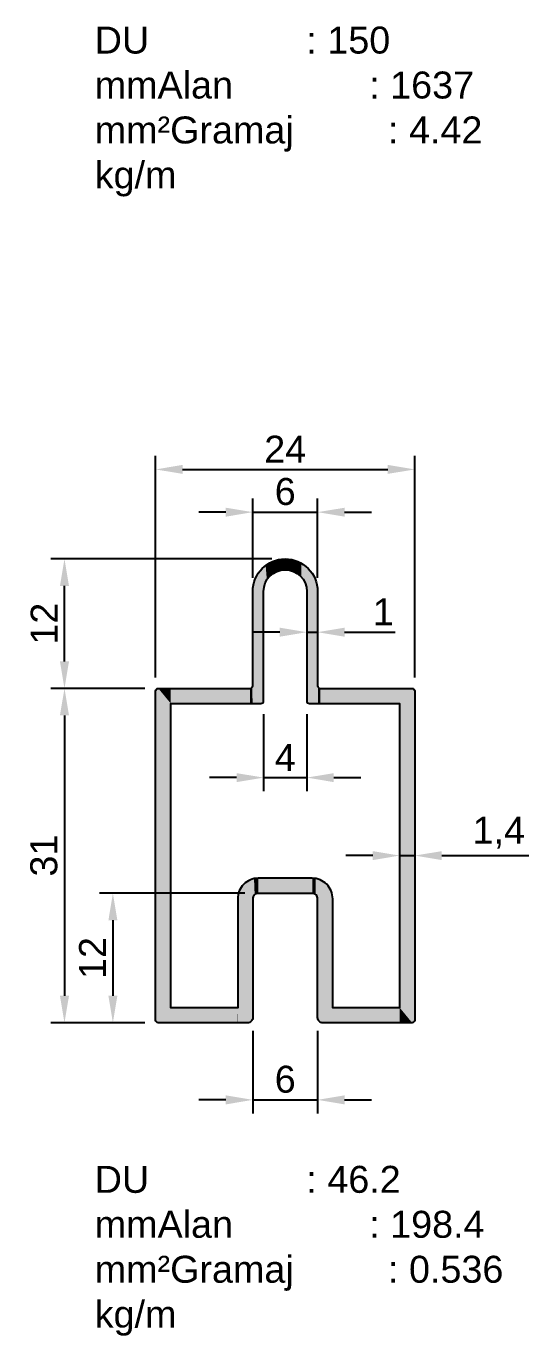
# Model space of a CAD drawing. Extents: x 73 to 823, y -58 to 227.
# Drawn here: x 73.3 to 119.8, y -50 to 71.4 of the extents above; entities that cross this region are included whole.
import ezdxf

# ---------------------------------------------------------------- set-up
doc = ezdxf.new("R2010")
doc.units = 0
doc.layers.get('0').update_dxf_attribs({"linetype": 'CONTINUOUS'})
doc.layers.get('DEFPOINTS').update_dxf_attribs({"linetype": 'CONTINUOUS'})
doc.styles.get("Standard").update_dxf_attribs({"font": 'arial.ttf'})
doc.dimstyles.new('ISO-25', dxfattribs={"dimtxt": 2.5, "dimasz": 2.5, "dimexe": 1.25, "dimexo": 1.25, "dimtad": 1, "dimtxsty": 'STANDARD', "dimcen": 2.5, "dimazin": 3, "dimtfac": 1, "dimtmove": 0, "dimatfit": 3})

# ---------------------------------------------------------------- blocks, each defined once
blk = doc.blocks.new('*U42')
at = {"linetype": 'CONTINUOUS'}
for points in [[(96.37, 20.81), (96.05, 21.75), (96.37, 21.87)], [(96.44, 20.83), (96.37, 21.87), (96.44, 21.9)], [(96.37, 20.81), (96.37, 21.87), (96.44, 20.83)], [(96.71, 20.94), (96.44, 21.9), (96.71, 21.95)], [(96.44, 20.83), (96.44, 21.9), (96.71, 20.94)], [(96.98, 20.99), (96.71, 21.95), (96.98, 22)], [(96.71, 20.94), (96.71, 21.95), (96.98, 20.99)], [(96.98, 20.99), (96.98, 22), (97.07, 21.01)], [(97.07, 21.01), (96.98, 22), (97.07, 22)], [(97.07, 21.01), (97.07, 22), (97.44, 21.01)], [(97.44, 21.01), (97.07, 22), (97.44, 22)], [(97.44, 21.01), (97.44, 22), (97.53, 20.99)], [(97.53, 20.99), (97.44, 22), (97.53, 22)], [(97.53, 20.99), (97.53, 22), (97.8, 20.94)], [(97.8, 20.94), (97.53, 22), (97.8, 21.95)], [(97.8, 20.94), (97.8, 21.95), (98.08, 20.83)], [(98.08, 20.83), (97.8, 21.95), (98.08, 21.9)], [(98.08, 20.83), (98.08, 21.9), (98.15, 20.81)], [(98.15, 20.81), (98.08, 21.9), (98.15, 21.87)], [(98.15, 20.81), (98.15, 21.87), (98.46, 20.61)], [(98.46, 20.61), (98.15, 21.87), (98.46, 21.75)], [(95.01, 8.62), (94.71, 20.6), (95.01, 20.99)], [(95.04, 8.62), (95.01, 20.99), (95.04, 21.04)], [(95.01, 8.62), (95.01, 20.99), (95.04, 8.62)], [(95.06, 8.62), (95.04, 21.04), (95.06, 21.05)], [(95.04, 8.62), (95.04, 21.04), (95.06, 8.62)], [(95.1, 8.64), (95.06, 21.05), (95.1, 21.1)], [(95.06, 8.62), (95.06, 21.05), (95.1, 8.64)], [(95.15, 8.66), (95.1, 21.1), (95.15, 21.13)], [(95.1, 8.64), (95.1, 21.1), (95.15, 8.66)], [(95.18, 8.69), (95.15, 21.13), (95.18, 21.17)], [(95.15, 8.66), (95.15, 21.13), (95.18, 8.69)], [(95.21, 8.73), (95.18, 21.17), (95.21, 21.2)], [(95.18, 8.69), (95.18, 21.17), (95.21, 8.73)], [(95.24, 8.77), (95.21, 21.2), (95.24, 21.22)], [(95.21, 8.73), (95.21, 21.2), (95.24, 8.77)], [(95.25, 8.82), (95.24, 21.22), (95.25, 21.23)], [(95.24, 8.77), (95.24, 21.22), (95.25, 8.82)], [(95.26, 19.02), (95.25, 21.23), (95.26, 21.24)], [(95.25, 8.82), (95.25, 21.23), (95.26, 8.87)], [(95.26, 8.87), (95.25, 21.23), (95.26, 19.02)], [(95.29, 19.38), (95.26, 21.24), (95.29, 21.27)], [(95.26, 19.02), (95.26, 21.24), (95.29, 19.38)], [(95.39, 19.74), (95.29, 21.27), (95.39, 21.36)], [(95.29, 19.38), (95.29, 21.27), (95.39, 19.74)], [(95.45, 19.85), (95.39, 21.36), (95.45, 21.41)], [(95.39, 19.74), (95.39, 21.36), (95.45, 19.85)], [(95.56, 20.07), (95.45, 21.41), (95.56, 21.48)], [(95.45, 19.85), (95.45, 21.41), (95.56, 20.07)], [(95.78, 20.36), (95.56, 21.48), (95.78, 21.62)], [(95.56, 20.07), (95.56, 21.48), (95.78, 20.36)], [(95.92, 20.49), (95.78, 21.62), (95.92, 21.7)], [(95.78, 20.36), (95.78, 21.62), (95.92, 20.49)], [(96.05, 20.61), (95.92, 21.7), (96.05, 21.75)], [(95.92, 20.49), (95.92, 21.7), (96.05, 20.61)], [(96.05, 20.61), (96.05, 21.75), (96.37, 20.81)], [(98.46, 20.61), (98.46, 21.75), (98.59, 20.49)], [(98.59, 20.49), (98.46, 21.75), (98.59, 21.7)], [(98.59, 20.49), (98.59, 21.7), (98.74, 20.36)], [(98.74, 20.36), (98.59, 21.7), (98.74, 21.62)], [(98.74, 20.36), (98.74, 21.62), (98.96, 20.07)], [(98.96, 20.07), (98.74, 21.62), (98.96, 21.48)], [(98.96, 20.07), (98.96, 21.48), (99.06, 19.85)], [(99.06, 19.85), (98.96, 21.48), (99.06, 21.41)], [(99.06, 19.85), (99.06, 21.41), (99.12, 19.74)], [(99.12, 19.74), (99.06, 21.41), (99.12, 21.36)], [(99.12, 19.74), (99.12, 21.36), (99.22, 19.38)], [(99.22, 19.38), (99.12, 21.36), (99.22, 21.27)], [(99.22, 19.38), (99.22, 21.27), (99.26, 19.02)], [(99.26, 19.02), (99.22, 21.27), (99.26, 21.24)], [(99.26, 19.02), (99.26, 21.24), (99.26, 8.82)], [(99.26, 8.82), (99.26, 21.24), (99.26, 21.23)], [(99.26, 8.82), (99.26, 21.23), (99.27, 8.78)], [(99.27, 8.78), (99.26, 21.23), (99.27, 21.22)], [(99.27, 8.78), (99.27, 21.22), (99.29, 8.74)], [(99.29, 8.74), (99.27, 21.22), (99.29, 21.21)], [(99.29, 8.74), (99.29, 21.21), (99.32, 8.71)], [(99.32, 8.71), (99.29, 21.21), (99.32, 21.18)], [(99.32, 8.71), (99.32, 21.18), (99.35, 8.68)], [(99.35, 8.68), (99.32, 21.18), (99.35, 21.15)], [(99.35, 8.68), (99.35, 21.15), (99.38, 8.65)], [(99.38, 8.65), (99.35, 21.15), (99.38, 21.12)], [(99.38, 8.65), (99.38, 21.12), (99.42, 8.63)], [(99.42, 8.63), (99.38, 21.12), (99.42, 21.09)], [(99.42, 8.63), (99.42, 21.09), (99.46, 8.62)], [(99.46, 8.62), (99.42, 21.09), (99.46, 21.05)], [(99.46, 8.62), (99.46, 21.05), (99.47, 8.62)], [(99.47, 8.62), (99.46, 21.05), (99.47, 21.04)], [(99.47, 8.62), (99.47, 21.04), (99.51, 8.62)], [(99.51, 8.62), (99.47, 21.04), (99.51, 20.99)], [(99.51, 8.62), (99.51, 20.99), (99.81, 8.62)], [(99.81, 8.62), (99.51, 20.99), (99.81, 20.6)], [(94.31, 8.62), (94.26, 19.02), (94.31, 19.57)], [(94.46, 8.62), (94.31, 19.57), (94.46, 20.1)], [(94.31, 8.62), (94.31, 19.57), (94.46, 8.62)], [(94.71, 8.62), (94.46, 20.1), (94.71, 20.6)], [(94.46, 8.62), (94.46, 20.1), (94.71, 8.62)], [(94.71, 8.62), (94.71, 20.6), (95.01, 8.62)], [(99.81, 8.62), (99.81, 20.6), (100.05, 8.62)], [(100.05, 8.62), (99.81, 20.6), (100.05, 20.1)], [(100.05, 8.62), (100.05, 20.1), (100.21, 8.62)], [(100.21, 8.62), (100.05, 20.1), (100.21, 19.57)], [(100.21, 8.62), (100.21, 19.57), (100.26, 8.62)], [(100.26, 10.27), (100.21, 19.57), (100.26, 19.02)], [(100.26, 8.62), (100.21, 19.57), (100.26, 10.27)], [(94.26, 10.27), (94.26, 19.02), (94.31, 8.62)], [(99.26, 8.87), (99.26, 19.02), (99.26, 8.82)], [(85.27, -20.82), (85.26, 9.82), (85.27, 9.85)], [(85.26, -20.78), (85.26, 9.81), (85.26, 9.82)], [(85.26, -20.78), (85.26, 9.82), (85.27, -20.82)], [(85.26, -20.78), (85.26, 9.77), (85.26, 9.81)], [(85.26, -20.78), (85.26, 9.81), (85.26, -20.78)], [(85.26, -20.73), (85.26, 9.77), (85.26, -20.78)], [(85.28, -20.83), (85.27, 9.85), (85.28, 9.86)], [(85.27, -20.82), (85.27, 9.85), (85.28, -20.83)], [(85.29, -20.86), (85.28, 9.86), (85.29, 9.89)], [(85.28, -20.83), (85.28, 9.86), (85.29, -20.86)], [(85.3, -20.87), (85.29, 9.89), (85.3, 9.91)], [(85.29, -20.86), (85.29, 9.89), (85.3, -20.87)], [(85.32, -20.89), (85.3, 9.91), (85.32, 9.93)], [(85.3, -20.87), (85.3, 9.91), (85.32, -20.89)], [(85.33, -20.91), (85.32, 9.93), (85.33, 9.94)], [(85.32, -20.89), (85.32, 9.93), (85.33, -20.91)], [(85.35, -20.92), (85.33, 9.94), (85.35, 9.96)], [(85.33, -20.91), (85.33, 9.94), (85.35, -20.92)], [(85.37, -20.94), (85.35, 9.96), (85.37, 9.97)], [(85.35, -20.92), (85.35, 9.96), (85.37, -20.94)], [(85.38, -20.95), (85.37, 9.97), (85.38, 9.98)], [(85.37, -20.94), (85.37, 9.97), (85.38, -20.95)], [(85.41, -20.96), (85.38, 9.98), (85.41, 10)], [(85.38, -20.95), (85.38, 9.98), (85.41, -20.96)], [(85.41, -20.96), (85.41, 10), (85.42, -20.97)], [(85.42, -20.97), (85.41, 10), (85.42, 10)], [(85.46, -20.98), (85.42, 10), (85.46, 10.01)], [(85.42, -20.97), (85.42, 10), (85.46, -20.98)], [(85.51, -20.98), (85.46, 10.01), (85.51, 10.02)], [(85.46, -20.98), (85.46, 10.01), (85.46, -20.98)], [(85.46, -20.98), (85.46, 10.01), (85.46, 10.01)], [(85.46, -20.98), (85.46, 10.01), (85.51, -20.98)], [(85.51, -20.98), (85.51, 10.02), (86.66, -20.98)], [(86.66, 8.62), (85.51, 10.02), (86.66, 10.02)], [(86.66, -20.98), (85.51, 10.02), (86.66, -19.58)], [(86.66, -19.58), (85.51, 10.02), (86.66, 8.62)], [(86.66, 8.62), (86.66, 10.02), (94.01, 8.62)], [(94.01, 8.62), (86.66, 10.02), (94.01, 10.02)], [(94.01, 8.62), (94.01, 10.02), (94.06, 8.62)], [(94.06, 8.62), (94.01, 10.02), (94.06, 10.02)], [(94.1, 8.62), (94.06, 10.02), (94.1, 10.04)], [(94.06, 8.62), (94.06, 10.02), (94.1, 8.62)], [(94.15, 8.62), (94.1, 10.04), (94.15, 10.06)], [(94.1, 8.62), (94.1, 10.04), (94.15, 8.62)], [(94.18, 8.62), (94.15, 10.06), (94.18, 10.09)], [(94.15, 8.62), (94.15, 10.06), (94.18, 8.62)], [(94.21, 8.62), (94.18, 10.09), (94.21, 10.13)], [(94.18, 8.62), (94.18, 10.09), (94.21, 8.62)], [(94.24, 8.62), (94.21, 10.13), (94.24, 10.17)], [(94.21, 8.62), (94.21, 10.13), (94.24, 8.62)], [(94.25, 8.62), (94.24, 10.17), (94.25, 10.22)], [(94.24, 8.62), (94.24, 10.17), (94.25, 8.62)], [(94.26, 8.62), (94.25, 10.22), (94.26, 10.27)], [(94.25, 8.62), (94.25, 10.22), (94.26, 8.62)], [(94.26, 8.62), (94.26, 10.27), (94.31, 8.62)], [(100.26, 8.62), (100.26, 10.27), (100.26, 8.62)], [(100.26, 8.62), (100.26, 10.27), (100.26, 10.22)], [(100.26, 8.62), (100.26, 10.22), (100.28, 8.62)], [(100.28, 8.62), (100.26, 10.22), (100.28, 10.17)], [(100.28, 8.62), (100.28, 10.17), (100.3, 8.62)], [(100.3, 8.62), (100.28, 10.17), (100.3, 10.13)], [(100.3, 8.62), (100.3, 10.13), (100.33, 8.62)], [(100.33, 8.62), (100.3, 10.13), (100.33, 10.09)], [(100.33, 8.62), (100.33, 10.09), (100.37, 8.62)], [(100.37, 8.62), (100.33, 10.09), (100.37, 10.06)], [(100.37, 8.62), (100.37, 10.06), (100.41, 8.62)], [(100.41, 8.62), (100.37, 10.06), (100.41, 10.04)], [(100.41, 8.62), (100.41, 10.04), (100.46, 8.62)], [(100.46, 8.62), (100.41, 10.04), (100.46, 10.02)], [(100.46, 8.62), (100.46, 10.02), (100.51, 8.62)], [(100.51, 8.62), (100.46, 10.02), (100.51, 10.02)], [(100.51, 8.62), (100.51, 10.02), (107.86, 8.62)], [(107.86, 8.62), (100.51, 10.02), (107.86, 10.02)], [(107.86, 8.62), (107.86, 10.02), (109.01, -20.98)], [(109.01, -20.98), (107.86, 10.02), (109.01, 10.02)], [(109.01, -20.98), (109.01, 10.02), (109.05, -20.98)], [(109.05, -20.98), (109.01, 10.02), (109.05, 10.01)], [(109.05, -20.98), (109.05, 10.01), (109.09, -20.97)], [(109.09, -20.97), (109.05, 10.01), (109.09, 10)], [(109.09, -20.97), (109.09, 10), (109.13, -20.95)], [(109.13, -20.95), (109.09, 10), (109.13, 9.98)], [(109.13, -20.95), (109.13, 9.98), (109.17, -20.92)], [(109.17, -20.92), (109.13, 9.98), (109.17, 9.96)], [(109.17, -20.92), (109.17, 9.96), (109.2, -20.89)], [(109.2, -20.89), (109.17, 9.96), (109.2, 9.93)], [(109.2, -20.89), (109.2, 9.93), (109.22, -20.86)], [(109.22, -20.86), (109.2, 9.93), (109.22, 9.89)], [(109.22, -20.86), (109.22, 9.89), (109.24, -20.82)], [(109.24, -20.82), (109.22, 9.89), (109.24, 9.85)], [(109.24, -20.82), (109.24, 9.85), (109.25, -20.78)], [(109.25, -20.78), (109.24, 9.85), (109.25, 9.81)], [(109.25, -20.78), (109.25, 9.81), (109.26, -20.73)], [(109.26, -20.73), (109.25, 9.81), (109.26, 9.77)], [(107.86, -19.58), (107.86, 8.62), (109.01, -20.98)], [(93.3, -20.98), (93.11, -8.53), (93.3, -8.26)], [(93.54, -20.98), (93.3, -8.26), (93.54, -8.03)], [(93.3, -20.98), (93.3, -8.26), (93.54, -20.98)], [(93.76, -20.98), (93.54, -8.03), (93.76, -7.87)], [(93.54, -20.98), (93.54, -8.03), (93.76, -20.98)], [(93.81, -20.98), (93.76, -7.87), (93.81, -7.84)], [(93.76, -20.98), (93.76, -7.87), (93.81, -20.98)], [(93.84, -20.98), (93.81, -7.84), (93.84, -7.82)], [(93.81, -20.98), (93.81, -7.84), (93.84, -20.98)], [(93.93, -20.95), (93.84, -7.82), (93.93, -7.78)], [(93.84, -20.98), (93.84, -7.82), (93.93, -20.95)], [(94.01, -20.92), (93.93, -7.78), (94.01, -7.74)], [(93.93, -20.95), (93.93, -7.78), (94.01, -20.92)], [(94.08, -20.87), (94.01, -7.74), (94.08, -7.71)], [(94.01, -20.92), (94.01, -7.74), (94.08, -20.87)], [(94.11, -20.84), (94.08, -7.71), (94.11, -7.7)], [(94.08, -20.87), (94.08, -7.71), (94.11, -20.84)], [(94.14, -20.8), (94.11, -7.7), (94.14, -7.69)], [(94.11, -20.84), (94.11, -7.7), (94.14, -20.8)], [(94.19, -20.73), (94.14, -7.69), (94.19, -7.68)], [(94.14, -20.8), (94.14, -7.69), (94.19, -20.73)], [(94.23, -20.65), (94.19, -7.68), (94.23, -7.67)], [(94.19, -20.73), (94.19, -7.68), (94.23, -20.65)], [(94.25, -20.57), (94.23, -7.67), (94.25, -7.66)], [(94.23, -20.65), (94.23, -7.67), (94.25, -20.57)], [(94.25, -20.57), (94.25, -7.66), (94.26, -20.48)], [(94.26, -9.48), (94.25, -7.66), (94.26, -7.66)], [(94.26, -20.48), (94.25, -7.66), (94.26, -9.48)], [(94.29, -9.31), (94.26, -7.66), (94.29, -7.65)], [(94.26, -9.48), (94.26, -7.66), (94.26, -9.4)], [(94.26, -9.4), (94.26, -7.66), (94.26, -7.66)], [(94.26, -9.4), (94.26, -7.66), (94.29, -9.31)], [(94.32, -9.23), (94.29, -7.65), (94.32, -7.64)], [(94.29, -9.31), (94.29, -7.65), (94.32, -9.23)], [(94.37, -9.16), (94.32, -7.64), (94.37, -7.63)], [(94.32, -9.23), (94.32, -7.64), (94.37, -9.16)], [(94.43, -9.11), (94.37, -7.63), (94.43, -7.61)], [(94.37, -9.16), (94.37, -7.63), (94.43, -9.11)], [(94.43, -9.11), (94.43, -7.61), (94.44, -9.1)], [(94.44, -9.1), (94.43, -7.61), (94.44, -7.61)], [(94.44, -9.1), (94.44, -7.61), (94.51, -9.05)], [(94.51, -9.05), (94.44, -7.61), (94.51, -7.61)], [(94.59, -9.01), (94.51, -7.61), (94.59, -7.6)], [(94.51, -9.05), (94.51, -7.61), (94.59, -9.01)], [(94.67, -8.99), (94.59, -7.6), (94.67, -7.59)], [(94.59, -9.01), (94.59, -7.6), (94.67, -8.99)], [(94.76, -8.98), (94.67, -7.59), (94.76, -7.58)], [(94.67, -8.99), (94.67, -7.59), (94.76, -8.98)], [(94.76, -8.98), (94.76, -7.58), (99.76, -8.98)], [(99.76, -8.98), (94.76, -7.58), (99.76, -7.58)], [(99.76, -8.98), (99.76, -7.58), (99.84, -8.99)], [(99.84, -8.99), (99.76, -7.58), (99.84, -7.59)], [(99.84, -8.99), (99.84, -7.59), (99.93, -9.01)], [(99.93, -9.01), (99.84, -7.59), (99.93, -7.6)], [(99.93, -9.01), (99.93, -7.6), (100.01, -9.05)], [(100.01, -9.05), (99.93, -7.6), (100.01, -7.61)], [(100.01, -9.05), (100.01, -7.61), (100.08, -9.1)], [(100.08, -9.1), (100.01, -7.61), (100.08, -7.61)], [(100.08, -9.1), (100.08, -7.61), (100.13, -9.15)], [(100.13, -9.15), (100.08, -7.61), (100.13, -7.62)], [(100.13, -9.15), (100.13, -7.62), (100.14, -9.16)], [(100.14, -9.16), (100.13, -7.62), (100.14, -7.62)], [(100.14, -9.16), (100.14, -7.62), (100.19, -9.23)], [(100.19, -9.23), (100.14, -7.62), (100.19, -7.64)], [(100.19, -9.23), (100.19, -7.64), (100.23, -9.31)], [(100.23, -9.31), (100.19, -7.64), (100.23, -7.65)], [(100.23, -9.31), (100.23, -7.65), (100.25, -9.4)], [(100.25, -9.4), (100.23, -7.65), (100.25, -7.66)], [(100.25, -9.4), (100.25, -7.66), (100.26, -9.48)], [(100.26, -9.48), (100.25, -7.66), (100.26, -7.66)], [(100.26, -9.48), (100.26, -7.66), (100.26, -20.57)], [(100.26, -20.57), (100.26, -7.66), (100.26, -7.66)], [(100.26, -20.57), (100.26, -7.66), (100.29, -20.65)], [(100.29, -20.65), (100.26, -7.66), (100.29, -7.67)], [(100.29, -20.65), (100.29, -7.67), (100.32, -20.73)], [(100.32, -20.73), (100.29, -7.67), (100.32, -7.68)], [(100.32, -20.73), (100.32, -7.68), (100.37, -20.8)], [(100.37, -20.8), (100.32, -7.68), (100.37, -7.69)], [(100.37, -20.8), (100.37, -7.69), (100.44, -20.87)], [(100.44, -20.87), (100.37, -7.69), (100.44, -7.71)], [(100.44, -20.87), (100.44, -7.71), (100.48, -20.9)], [(100.48, -20.9), (100.44, -7.71), (100.48, -7.73)], [(100.48, -20.9), (100.48, -7.73), (100.51, -20.92)], [(100.51, -20.92), (100.48, -7.73), (100.51, -7.74)], [(100.51, -20.92), (100.51, -7.74), (100.59, -20.95)], [(100.59, -20.95), (100.51, -7.74), (100.59, -7.78)], [(100.59, -20.95), (100.59, -7.78), (100.67, -20.98)], [(100.67, -20.98), (100.59, -7.78), (100.67, -7.83)], [(100.67, -20.98), (100.67, -7.83), (100.76, -20.98)], [(100.76, -20.98), (100.67, -7.83), (100.76, -7.87)], [(100.76, -20.98), (100.76, -7.87), (100.81, -20.98)], [(100.81, -20.98), (100.76, -7.87), (100.81, -7.9)], [(100.81, -20.98), (100.81, -7.9), (101.1, -20.98)], [(101.1, -20.98), (100.81, -7.9), (101.1, -8.14)], [(101.1, -20.98), (101.1, -8.14), (101.34, -20.98)], [(101.34, -20.98), (101.1, -8.14), (101.34, -8.43)], [(101.34, -20.98), (101.34, -8.43), (101.51, -20.98)], [(101.51, -20.98), (101.34, -8.43), (101.51, -8.76)], [(92.89, -20.98), (92.86, -9.48), (92.89, -9.15)], [(92.86, -19.58), (92.86, -9.48), (92.89, -20.98)], [(92.97, -20.98), (92.89, -9.15), (92.97, -8.83)], [(92.89, -20.98), (92.89, -9.15), (92.97, -20.98)], [(93.11, -20.98), (92.97, -8.83), (93.11, -8.53)], [(92.97, -20.98), (92.97, -8.83), (93.11, -20.98)], [(93.11, -20.98), (93.11, -8.53), (93.3, -20.98)], [(100.26, -20.48), (100.26, -9.48), (100.26, -20.57)], [(101.51, -20.98), (101.51, -8.76), (101.62, -20.98)], [(101.62, -20.98), (101.51, -8.76), (101.62, -9.11)], [(101.62, -20.98), (101.62, -9.11), (101.66, -20.98)], [(101.66, -19.58), (101.62, -9.11), (101.66, -9.48)], [(101.66, -20.98), (101.62, -9.11), (101.66, -19.58)], [(86.66, -20.98), (86.66, -19.58), (92.86, -20.98)], [(92.86, -20.98), (86.66, -19.58), (92.86, -19.58)], [(92.86, -20.98), (92.86, -19.58), (92.89, -20.98)], [(101.66, -20.98), (101.66, -19.58), (107.86, -20.98)], [(107.86, -20.98), (101.66, -19.58), (107.86, -19.58)], [(107.86, -20.98), (107.86, -19.58), (109.01, -20.98)]]:
    blk.add_solid(points, dxfattribs=at)
blk = doc.blocks.new('*D11')
at = {"color": 0}
for p, q in [((85.26, 11.02), (85.26, 31.57)), ((109.26, 11.02), (109.26, 31.57)), ((87.76, 30.32), (106.76, 30.32))]:
    blk.add_line(p, q, dxfattribs=at)
for points in [[(87.76, 30.74), (87.76, 29.91), (85.26, 30.32)], [(106.76, 30.74), (106.76, 29.91), (109.26, 30.32)]]:
    blk.add_solid(points, dxfattribs=at)
at = {"layer": 'DEFPOINTS', "color": 0}
for p in [(109.26, 30.32), (85.26, 9.77), (109.26, 9.77)]:
    blk.add_point(p, dxfattribs=at)
at = {"color": 0, "insert": (97.26, 32.2), "char_height": 2.5, "attachment_point": 5}
blk.add_mtext('24', dxfattribs=at)
blk = doc.blocks.new('*D12')
at = {"color": 0}
for p, q in [((94.26, 20.27), (94.26, 27.61)), ((100.26, 20.27), (100.26, 27.61)), ((91.76, 26.36), (89.26, 26.36)), ((94.26, 26.36), (100.26, 26.36)), ((102.76, 26.36), (105.26, 26.36))]:
    blk.add_line(p, q, dxfattribs=at)
for points in [[(91.76, 26.77), (91.76, 25.94), (94.26, 26.36)], [(102.76, 26.77), (102.76, 25.94), (100.26, 26.36)]]:
    blk.add_solid(points, dxfattribs=at)
at = {"layer": 'DEFPOINTS', "color": 0}
for p in [(100.26, 26.36), (94.26, 19.02), (100.26, 19.02)]:
    blk.add_point(p, dxfattribs=at)
at = {"color": 0, "insert": (97.26, 28.26), "char_height": 2.5, "attachment_point": 5}
blk.add_mtext('6', dxfattribs=at)
blk = doc.blocks.new('*D13')
at = {"color": 0}
for p, q in [((96.76, 15.23), (94.26, 15.23)), ((99.26, 15.23), (100.26, 15.23)), ((102.76, 15.23), (107.43, 15.23))]:
    blk.add_line(p, q, dxfattribs=at)
for points in [[(96.76, 15.65), (96.76, 14.81), (99.26, 15.23)], [(102.76, 15.65), (102.76, 14.81), (100.26, 15.23)]]:
    blk.add_solid(points, dxfattribs=at)
at = {"layer": 'DEFPOINTS', "color": 0}
for p in [(99.26, 15.23), (100.26, 15.23), (100.26, 15.23)]:
    blk.add_point(p, dxfattribs=at)
at = {"color": 0, "insert": (106.34, 17.11), "char_height": 2.5, "attachment_point": 5}
blk.add_mtext('1', dxfattribs=at)
blk = doc.blocks.new('*D14')
at = {"color": 0}
for p, q in [((105.36, -5.48), (102.86, -5.48)), ((107.86, -5.48), (109.26, -5.48)), ((111.76, -5.48), (119.81, -5.48))]:
    blk.add_line(p, q, dxfattribs=at)
for points in [[(105.36, -5.07), (105.36, -5.9), (107.86, -5.48)], [(111.76, -5.07), (111.76, -5.9), (109.26, -5.48)]]:
    blk.add_solid(points, dxfattribs=at)
at = {"layer": 'DEFPOINTS', "color": 0}
for p in [(107.86, -5.48), (109.26, -5.48), (109.26, -5.48)]:
    blk.add_point(p, dxfattribs=at)
at = {"color": 0, "insert": (117.04, -3.36), "char_height": 2.5, "attachment_point": 5}
blk.add_mtext('1,4', dxfattribs=at)
blk = doc.blocks.new('*D15')
at = {"color": 0}
for p, q in [((94.26, -21.73), (94.26, -29.38)), ((100.26, -21.73), (100.26, -29.38)), ((91.76, -28.13), (89.26, -28.13)), ((94.26, -28.13), (100.26, -28.13)), ((102.76, -28.13), (105.26, -28.13))]:
    blk.add_line(p, q, dxfattribs=at)
for points in [[(91.76, -27.71), (91.76, -28.55), (94.26, -28.13)], [(102.76, -27.71), (102.76, -28.55), (100.26, -28.13)]]:
    blk.add_solid(points, dxfattribs=at)
at = {"layer": 'DEFPOINTS', "color": 0}
for p in [(94.26, -20.48), (100.26, -20.48), (100.26, -28.13)]:
    blk.add_point(p, dxfattribs=at)
at = {"color": 0, "insert": (97.26, -26.23), "char_height": 2.5, "attachment_point": 5}
blk.add_mtext('6', dxfattribs=at)
blk = doc.blocks.new('*D16')
at = {"color": 0}
for p, q in [((84.26, 10.02), (75.57, 10.02)), ((76.82, 7.52), (76.82, -18.48)), ((84.26, -20.98), (75.57, -20.98))]:
    blk.add_line(p, q, dxfattribs=at)
for points in [[(76.4, 7.52), (77.24, 7.52), (76.82, 10.02)], [(76.4, -18.48), (77.24, -18.48), (76.82, -20.98)]]:
    blk.add_solid(points, dxfattribs=at)
at = {"layer": 'DEFPOINTS', "color": 0}
for p in [(85.51, 10.02), (76.82, -20.98), (85.51, -20.98)]:
    blk.add_point(p, dxfattribs=at)
at = {"color": 0, "insert": (74.92, -5.48), "char_height": 2.5, "attachment_point": 5, "rotation": 90}
blk.add_mtext('31', dxfattribs=at)
blk = doc.blocks.new('*D17')
at = {"color": 0}
for p, q in [((96.01, 22.02), (75.57, 22.02)), ((76.82, 12.52), (76.82, 19.52)), ((84.26, 10.02), (75.57, 10.02))]:
    blk.add_line(p, q, dxfattribs=at)
for points in [[(76.4, 19.52), (77.24, 19.52), (76.82, 22.02)], [(76.4, 12.52), (77.24, 12.52), (76.82, 10.02)]]:
    blk.add_solid(points, dxfattribs=at)
at = {"layer": 'DEFPOINTS', "color": 0}
for p in [(76.82, 22.02), (97.26, 22.02), (85.51, 10.02)]:
    blk.add_point(p, dxfattribs=at)
at = {"color": 0, "insert": (74.94, 16.02), "char_height": 2.5, "attachment_point": 5, "rotation": 90}
blk.add_mtext('12', dxfattribs=at)
blk = doc.blocks.new('*D18')
at = {"color": 0}
for p, q in [((95.26, 7.62), (95.26, 0.5)), ((99.26, 7.62), (99.26, 0.5)), ((92.76, 1.75), (90.26, 1.75)), ((95.26, 1.75), (99.26, 1.75)), ((101.76, 1.75), (104.26, 1.75))]:
    blk.add_line(p, q, dxfattribs=at)
for points in [[(92.76, 2.16), (92.76, 1.33), (95.26, 1.75)], [(101.76, 2.16), (101.76, 1.33), (99.26, 1.75)]]:
    blk.add_solid(points, dxfattribs=at)
at = {"layer": 'DEFPOINTS', "color": 0}
for p in [(95.26, 8.87), (99.26, 8.87), (99.26, 1.75)]:
    blk.add_point(p, dxfattribs=at)
at = {"color": 0, "insert": (97.26, 3.62), "char_height": 2.5, "attachment_point": 5}
blk.add_mtext('4', dxfattribs=at)
blk = doc.blocks.new('*D19')
at = {"color": 0}
for p, q in [((93.51, -8.98), (80.05, -8.98)), ((81.3, -11.48), (81.3, -18.48)), ((84.26, -20.98), (80.05, -20.98))]:
    blk.add_line(p, q, dxfattribs=at)
for points in [[(80.89, -11.48), (81.72, -11.48), (81.3, -8.98)], [(80.89, -18.48), (81.72, -18.48), (81.3, -20.98)]]:
    blk.add_solid(points, dxfattribs=at)
at = {"layer": 'DEFPOINTS', "color": 0}
for p in [(94.76, -8.98), (81.3, -20.98), (85.51, -20.98)]:
    blk.add_point(p, dxfattribs=at)
at = {"color": 0, "insert": (79.42, -14.98), "char_height": 2.5, "attachment_point": 5, "rotation": 90}
blk.add_mtext('12', dxfattribs=at)

msp = doc.modelspace()

# ---------------------------------------------------------------- linework, layer by layer
for points in [[(100.257, 19.017), (100.257, 10.267, 0.4142136), (100.507, 10.017), (109.007, 10.017, -0.4142136), (109.257, 9.767), (109.257, -20.733, -0.4142136), (109.007, -20.983), (100.757, -20.983, -0.4142136), (100.257, -20.483), (100.257, -9.483, 0.4142136), (99.757, -8.983), (94.757, -8.983, 0.4142136), (94.257, -9.483), (94.257, -20.483, -0.4142136), (93.757, -20.983), (85.507, -20.983, -0.4142136), (85.257, -20.733), (85.257, 9.767, -0.4142136), (85.507, 10.017), (94.007, 10.017, 0.4142136), (94.257, 10.267), (94.257, 19.017, -1)], [(99.257, 19.017), (99.257, 8.867, 0.4142136), (99.507, 8.617), (107.857, 8.617), (107.857, -19.583), (101.657, -19.583), (101.657, -9.483, 0.4142136), (99.757, -7.583), (94.757, -7.583, 0.4142136), (92.857, -9.483), (92.857, -19.583), (86.657, -19.583), (86.657, 8.617), (95.007, 8.617, 0.4142136), (95.257, 8.867), (95.257, 19.017, -1)]]:
    msp.add_lwpolyline(points, format="xyb", close=True)

# ---------------------------------------------------------------- block references
msp.add_blockref('*U42', (0, 0))

# ---------------------------------------------------------------- texts
at = {"char_height": 2.5, "attachment_point": 1}
for s, insert in [('DU               : 150 mmAlan             : 1637 mm²Gramaj         : 4.42 kg/m ', (79.621, 71.378)), ('DU               : 46.2 mmAlan             : 198.4 mm²Gramaj         : 0.536 kg/m ', (79.621, -34.248))]:
    msp.add_mtext_dynamic_manual_height_columns(s, width=38.96297, gutter_width=12.5, heights=[-11.631], dxfattribs=dict(at, insert=insert))

# ---------------------------------------------------------------- dimensions: what is measured, and where the dimension line sits
for base, p1, p2, picture, middle in [((109.257, 30.325), (85.257, 9.767), (109.257, 9.767), '*D11', (97.257, 32.205)), ((100.257, 26.356), (94.257, 19.017), (100.257, 19.017), '*D12', (97.257, 28.257)), ((100.257, 15.23), (99.257, 15.23), (100.257, 15.23), '*D13', (106.343, 17.111)), ((99.257, 1.747), (95.257, 8.867), (99.257, 8.867), '*D18', (97.257, 3.622)), ((109.257, -5.483), (107.857, -5.483), (109.257, -5.483), '*D14', (117.035, -3.356)), ((100.257, -28.131), (94.257, -20.483), (100.257, -20.483), '*D15', (97.257, -26.229))]:
    dim = msp.add_linear_dim(base=base, p1=p1, p2=p2, dimstyle='ISO-25')
    dim.commit()
    dim.dimension.update_dxf_attribs({"geometry": picture, "text_midpoint": middle})
for base, p1, p2, picture, middle in [((76.821, 22.017), (85.507, 10.017), (97.257, 22.017), '*D17', (74.94, 16.017)), ((76.821, -20.983), (85.507, 10.017), (85.507, -20.983), '*D16', (74.918, -5.483)), ((81.303, -20.983), (94.757, -8.983), (85.507, -20.983), '*D19', (79.423, -14.983))]:
    dim = msp.add_linear_dim(base=base, p1=p1, p2=p2, angle=90, dimstyle='ISO-25')
    dim.commit()
    dim.dimension.update_dxf_attribs({"geometry": picture, "text_midpoint": middle})

doc.saveas('drawing.dxf')
